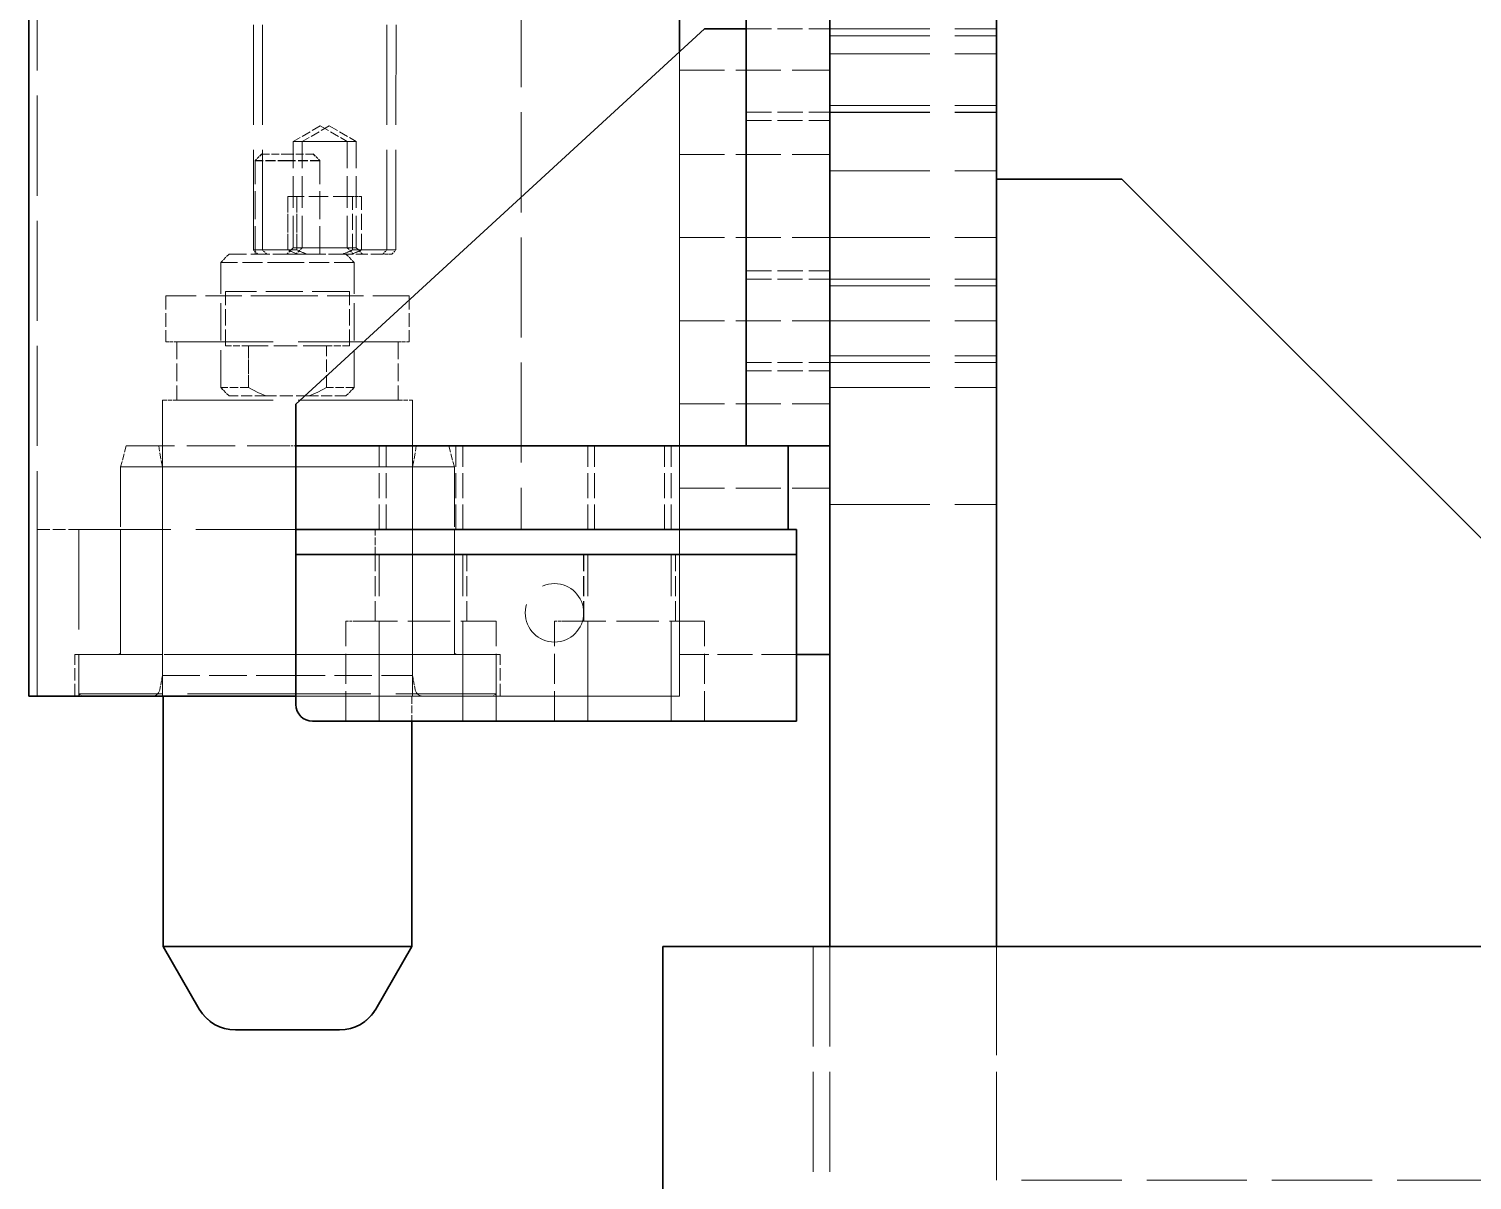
# Model space of a CAD drawing. Extents: x 0 to 18500, y -51 to 3802.
# Drawn here: x 3122.3 to 3295.3, y 3217.5 to 3355.5 of the extents above; entities that cross this region are included whole.
import ezdxf

# ---------------------------------------------------------------- set-up
doc = ezdxf.new("R2010")
doc.units = 0
doc.header["$MEASUREMENT"] = 0
doc.linetypes.add('DASHED', pattern=[15, 12, -3])
doc.linetypes.add('HIDDEN-HOKUTO', pattern=[3.8, 2.5, -1.3])
doc.layers.get('0').update_dxf_attribs({"linetype": 'CONTINUOUS'})
doc.layers.add('AM_HID', color=1, linetype='HIDDEN-HOKUTO')

msp = doc.modelspace()

# ---------------------------------------------------------------- linework, layer by layer
at = {"color": 7, "lineweight": 35}
for p, q in [((3122.33289, 3275.49557), (3122.33289, 3375.49557)), ((3200.33289, 3352.74033), (3200.33289, 3375.49557)), ((3208.33264, 3365.49545), (3208.33264, 3305.49545)), ((3218.33264, 3275.76389), (3218.33264, 3365.49008)), ((3238.33264, 3275.76389), (3238.33264, 3365.49008)), ((3203.33289, 3355.49545), (3154.33289, 3310.49545)), ((3238.33289, 3245.48984), (3238.33289, 3337.49008)), ((3253.33289, 3337.49008), (3345.33313, 3245.48984)), ((3213.33264, 3305.49545), (3154.33264, 3305.49545)), ((3208.33289, 3305.49545), (3154.33289, 3305.49545)), ((3154.33264, 3295.49545), (3213.33264, 3295.49545)), ((3154.33264, 3295.49545), (3214.33264, 3295.49545)), ((3154.33264, 3292.49545), (3214.33264, 3292.49545)), ((3214.33264, 3292.49545), (3154.33264, 3292.49545)), ((3214.33264, 3272.49545), (3214.33264, 3292.49545)), ((3124.33289, 3275.49557), (3154.33264, 3275.49557)), ((3138.43347, 3275.49545), (3138.43347, 3245.49545)), ((3218.33264, 3275.76389), (3218.33264, 3245.48996)), ((3238.33264, 3275.76389), (3238.33264, 3245.48996)), ((3214.33264, 3272.49545), (3156.33264, 3272.49545)), ((3168.23352, 3272.49533), (3168.23352, 3245.49545)), ((3168.23572, 3272.4946), (3168.23572, 3245.49728)), ((3198.3324, 3085.48996), (3198.3324, 3245.48996)), ((3468.3324, 3245.48984), (3198.3324, 3245.48996)), ((3238.3324, 3245.48996), (3216.3324, 3245.48996))]:
    msp.add_line(p, q, dxfattribs=at)
at = {"color": 7, "lineweight": 35, "ltscale": 0.443878}
msp.add_line((3200.33289, 3352.74045), (3200.33289, 3370.49557), dxfattribs=at)
at = {"color": 7, "lineweight": 35, "ltscale": 0.125}
for p, q in [((3208.33289, 3355.49545), (3203.33289, 3355.49545)), ((3154.33289, 3305.49545), (3154.33289, 3310.49545))]:
    msp.add_line(p, q, dxfattribs=at)
at = {"color": 7, "lineweight": 35, "ltscale": 0.375}
msp.add_line((3238.33289, 3337.49008), (3253.33289, 3337.49008), dxfattribs=at)
at = {"color": 7, "lineweight": 35, "ltscale": 0.25}
for p, q in [((3154.33264, 3305.49545), (3154.33264, 3295.49545)), ((3208.33264, 3305.49545), (3218.33264, 3305.49545)), ((3213.33264, 3305.49545), (3213.33264, 3295.49545))]:
    msp.add_line(p, q, dxfattribs=at)
at = {"color": 7, "lineweight": 35, "ltscale": 0.075}
for p, q in [((3154.33264, 3292.49545), (3154.33264, 3295.49545)), ((3214.33264, 3292.49545), (3214.33264, 3295.49545))]:
    msp.add_line(p, q, dxfattribs=at)
at = {"color": 7, "lineweight": 35, "ltscale": 0.45}
msp.add_line((3154.33264, 3274.49545), (3154.33264, 3292.49545), dxfattribs=at)
at = {"color": 7, "lineweight": 35, "ltscale": 0.100006}
msp.add_line((3218.33289, 3280.49557), (3214.33264, 3280.49557), dxfattribs=at)
at = {"color": 7, "lineweight": 35, "ltscale": 0.05}
msp.add_line((3122.33289, 3275.49557), (3124.33289, 3275.49557), dxfattribs=at)
at = {"color": 7, "lineweight": 35, "ltscale": 0.374988}
msp.add_line((3138.33362, 3275.49545), (3153.33313, 3275.49545), dxfattribs=at)
at = {"color": 7, "lineweight": 35, "ltscale": 0.024988}
msp.add_line((3153.33313, 3275.49545), (3154.33264, 3275.49545), dxfattribs=at)
at = {"color": 7, "lineweight": 35, "ltscale": 0.372491}
msp.add_line((3138.43347, 3245.49545), (3153.33313, 3245.49545), dxfattribs=at)
at = {"color": 7, "lineweight": 35, "ltscale": 0.216506}
for p, q in [((3142.76355, 3237.99545), (3138.43347, 3245.49545)), ((3163.90345, 3237.99545), (3168.23352, 3245.49545))]:
    msp.add_line(p, q, dxfattribs=at)
at = {"color": 7, "lineweight": 35, "ltscale": 0.37251}
msp.add_line((3153.33313, 3245.49545), (3168.23352, 3245.49545), dxfattribs=at)
at = {"color": 7, "lineweight": 35, "ltscale": 0.216509}
msp.add_line((3163.9054, 3237.99728), (3168.23572, 3245.49728), dxfattribs=at)
at = {"color": 7, "lineweight": 35, "ltscale": 6.10352e-05}
msp.add_line((3168.23328, 3245.49728), (3168.23572, 3245.49728), dxfattribs=at)
at = {"color": 7, "lineweight": 35, "ltscale": 0.155988}
msp.add_line((3153.33338, 3235.49545), (3147.09388, 3235.49545), dxfattribs=at)
at = {"color": 7, "lineweight": 35, "ltscale": 0.042712}
msp.add_line((3155.04187, 3235.49545), (3153.33338, 3235.49545), dxfattribs=at)
at = {"color": 7, "lineweight": 35, "ltscale": 0.113269}
msp.add_line((3159.57263, 3235.49545), (3155.04187, 3235.49545), dxfattribs=at)
at = {"color": 7, "lineweight": 35}
for centre, radius, start, end in [((3156.33264, 3274.49545), 2, 179.9999913, 269.9999907), ((3147.09363, 3240.49545), 5, 209.9999617, 270.0030164), ((3159.57312, 3240.49545), 5, 269.992696, 329.999965), ((3159.57532, 3240.49728), 5, 309.6182297, 329.9999889)]:
    msp.add_arc(centre, radius, start, end, dxfattribs=at)
at = {"layer": 'AM_HID', "color": 1, "linetype": 'DASHED', "lineweight": 13}
for p, q in [((3149.26062, 3328.99557), (3149.26062, 3389.49557)), ((3150.33997, 3328.99741), (3150.34021, 3389.49741)), ((3165.26062, 3328.99557), (3165.26062, 3389.49557)), ((3166.33997, 3328.99741), (3166.34021, 3389.49741)), ((3123.33289, 3275.49557), (3123.33289, 3375.49557)), ((3200.33533, 3280.49728), (3200.33533, 3370.49728)), ((3218.33289, 3280.49557), (3218.33289, 3370.49557)), ((3218.33533, 3280.49728), (3218.33533, 3370.49728)), ((3218.33264, 3305.49545), (3218.33264, 3365.49545)), ((3181.33338, 3360.49557), (3181.33338, 3295.49557)), ((3208.33289, 3305.49545), (3208.33289, 3355.49545)), ((3218.33264, 3355.49008), (3238.33264, 3355.49008)), ((3218.33264, 3354.67807), (3238.33264, 3354.67807)), ((3218.33582, 3355.49167), (3238.33582, 3355.49167)), ((3218.33582, 3354.67953), (3238.33582, 3354.67953)), ((3200.33289, 3280.49557), (3200.33289, 3352.74045)), ((3200.33289, 3275.49557), (3200.33289, 3352.74033)), ((3218.33289, 3352.4902), (3238.33289, 3352.4902)), ((3218.33313, 3352.4902), (3238.33313, 3352.4902)), ((3218.33557, 3352.49203), (3238.33557, 3352.49203)), ((3218.33557, 3352.49191), (3238.33557, 3352.49191)), ((3218.33264, 3346.30209), (3238.33264, 3346.30209)), ((3218.33582, 3346.30356), (3238.33582, 3346.30356)), ((3218.33264, 3345.49008), (3238.33264, 3345.49008)), ((3218.33582, 3345.49167), (3238.33582, 3345.49167)), ((3218.33289, 3338.4902), (3238.33289, 3338.4902)), ((3218.33289, 3338.4902), (3238.33289, 3338.4902)), ((3218.33557, 3338.49203), (3238.33557, 3338.49203)), ((3218.33557, 3338.49191), (3238.33557, 3338.49191)), ((3218.33289, 3330.4902), (3238.33289, 3330.4902)), ((3218.33289, 3330.4902), (3238.33289, 3330.4902)), ((3218.33557, 3330.49203), (3238.33557, 3330.49203)), ((3218.33557, 3330.49191), (3238.33557, 3330.49191)), ((3218.33264, 3325.49008), (3238.33264, 3325.49008)), ((3218.33582, 3325.49155), (3238.33582, 3325.49155)), ((3218.33264, 3324.67807), (3238.33264, 3324.67807)), ((3218.33582, 3324.67966), (3238.33582, 3324.67966)), ((3218.33289, 3320.4902), (3238.33289, 3320.4902)), ((3218.33289, 3320.4902), (3238.33289, 3320.4902)), ((3218.33557, 3320.49203), (3238.33557, 3320.49203)), ((3218.33557, 3320.49191), (3238.33557, 3320.49191)), ((3166.59973, 3317.99545), (3140.06678, 3317.99545)), ((3218.33264, 3316.30209), (3238.33264, 3316.30209)), ((3218.33264, 3315.49008), (3238.33264, 3315.49008)), ((3218.33582, 3316.30368), (3238.33582, 3316.30368)), ((3218.33582, 3315.49155), (3238.33582, 3315.49155)), ((3218.33289, 3312.4902), (3238.33289, 3312.4902)), ((3218.33289, 3312.4902), (3238.33289, 3312.4902)), ((3218.33557, 3312.49203), (3238.33557, 3312.49203)), ((3218.33557, 3312.49191), (3238.33557, 3312.49191)), ((3138.33362, 3310.99545), (3138.33362, 3275.49545)), ((3138.33557, 3310.99728), (3138.33557, 3275.49728)), ((3166.59973, 3310.99545), (3140.06678, 3310.99545)), ((3168.33362, 3310.99545), (3168.33362, 3275.49545)), ((3168.33557, 3310.99728), (3168.33557, 3275.49728)), ((3153.33387, 3302.99557), (3133.33362, 3302.99557)), ((3133.33362, 3280.79562), (3133.33362, 3302.99557)), ((3153.33582, 3302.99741), (3133.33557, 3302.99741)), ((3133.33557, 3280.79733), (3133.33557, 3302.99741)), ((3138.33362, 3277.99557), (3138.33362, 3302.99557)), ((3138.33557, 3277.99741), (3138.33557, 3302.99741)), ((3173.33362, 3302.99557), (3153.33313, 3302.99557)), ((3173.33557, 3302.99741), (3153.33557, 3302.99741)), ((3168.33362, 3277.99557), (3168.33362, 3302.99557)), ((3168.33557, 3277.99741), (3168.33557, 3302.99741)), ((3173.33362, 3280.79562), (3173.33362, 3302.99557)), ((3173.33557, 3280.79733), (3173.33557, 3302.99741)), ((3218.33289, 3298.4902), (3238.33289, 3298.4902)), ((3218.33289, 3298.4902), (3238.33289, 3298.4902)), ((3218.33557, 3298.49203), (3238.33557, 3298.49203)), ((3218.33557, 3298.49191), (3238.33557, 3298.49191)), ((3123.33289, 3295.49557), (3123.33289, 3275.49557)), ((3154.33264, 3295.49557), (3128.33289, 3295.49557)), ((3128.33289, 3295.49557), (3128.33289, 3275.49557)), ((3128.33411, 3295.4957), (3128.33411, 3275.4957)), ((3128.33533, 3295.49728), (3128.33533, 3275.49728)), ((3128.33582, 3295.49741), (3128.33582, 3275.49741)), ((3200.33289, 3295.49557), (3200.33289, 3275.49557)), ((3164.33264, 3272.49545), (3164.33289, 3292.49545)), ((3164.33557, 3272.49704), (3164.33557, 3292.49704)), ((3174.33264, 3272.49545), (3174.33289, 3292.49545)), ((3174.33557, 3272.49704), (3174.33557, 3292.49704)), ((3189.33289, 3272.49545), (3189.33289, 3292.49545)), ((3189.33582, 3272.49704), (3189.33582, 3292.49704)), ((3199.33289, 3272.49545), (3199.33289, 3292.49545)), ((3199.33582, 3272.49704), (3199.33582, 3292.49704)), ((3165.55823, 3280.49557), (3127.83362, 3280.49557)), ((3153.33289, 3280.49557), (3128.33362, 3280.49557)), ((3178.33362, 3280.49557), (3153.33289, 3280.49557)), ((3200.33289, 3275.49557), (3128.33289, 3275.49557)), ((3153.33411, 3275.79562), (3128.33362, 3275.79562)), ((3153.33582, 3275.79733), (3128.33557, 3275.79733)), ((3153.33289, 3275.49557), (3128.63343, 3275.49557)), ((3138.43567, 3275.49728), (3138.43567, 3245.49728)), ((3178.33362, 3275.79562), (3153.33289, 3275.79562)), ((3178.03357, 3275.49557), (3153.33289, 3275.49557)), ((3178.33557, 3275.79733), (3153.33533, 3275.79733)), ((3154.33264, 3275.49557), (3200.33289, 3275.49557)), ((3216.3324, 3245.48996), (3216.3324, 2495.4899)), ((3218.3324, 3245.48996), (3218.3324, 2370.48996)), ((3238.3324, 3245.48996), (3238.3324, 2495.4899)), ((3238.33289, 3217.49008), (3238.33289, 3245.48984)), ((3358.33264, 3217.49008), (3238.33289, 3217.49008))]:
    msp.add_line(p, q, dxfattribs=at)
at = {"layer": 'AM_HID', "color": 1, "linetype": 'DASHED', "lineweight": 13, "ltscale": 0.25}
for p, q in [((3208.33313, 3355.49545), (3218.33313, 3355.49545)), ((3208.33264, 3344.49545), (3218.33264, 3344.49545)), ((3208.33313, 3345.49545), (3218.33313, 3345.49545)), ((3208.33557, 3344.49692), (3218.33557, 3344.49692)), ((3208.33582, 3345.49704), (3218.33582, 3345.49704)), ((3208.33264, 3325.49545), (3218.33264, 3325.49545)), ((3208.33313, 3326.49545), (3218.33313, 3326.49545)), ((3208.33557, 3325.49692), (3218.33557, 3325.49692)), ((3208.33582, 3326.49704), (3218.33582, 3326.49704)), ((3208.33264, 3315.49545), (3218.33264, 3315.49545)), ((3208.33557, 3315.49692), (3218.33557, 3315.49692)), ((3208.33313, 3314.49545), (3218.33313, 3314.49545)), ((3208.33582, 3314.49704), (3218.33582, 3314.49704)), ((3164.33289, 3295.49545), (3164.33289, 3305.49545)), ((3164.33557, 3295.49704), (3164.33557, 3305.49704)), ((3165.1449, 3295.49557), (3165.1449, 3305.49557)), ((3165.14783, 3295.49704), (3165.14783, 3305.49704)), ((3173.52112, 3295.49557), (3173.52112, 3305.49557)), ((3173.52381, 3295.49704), (3173.52381, 3305.49704)), ((3174.33289, 3295.49545), (3174.33289, 3305.49545)), ((3174.33557, 3295.49704), (3174.33557, 3305.49704)), ((3189.33289, 3295.49545), (3189.33289, 3305.49545)), ((3189.33582, 3295.49704), (3189.33582, 3305.49704)), ((3190.14466, 3295.49545), (3190.14466, 3305.49545)), ((3190.14759, 3295.49692), (3190.14759, 3305.49692)), ((3198.52088, 3295.49545), (3198.52088, 3305.49545)), ((3198.52356, 3295.49692), (3198.52356, 3305.49692)), ((3199.33289, 3295.49545), (3199.33289, 3305.49545)), ((3199.33582, 3295.49704), (3199.33582, 3305.49704))]:
    msp.add_line(p, q, dxfattribs=at)
at = {"layer": 'AM_HID', "color": 1, "linetype": 'DASHED', "lineweight": 13, "ltscale": 0.45}
for p, q in [((3200.33313, 3350.54855), (3218.33313, 3350.54855)), ((3200.33387, 3350.54855), (3218.33387, 3350.54855)), ((3200.33557, 3350.55038), (3218.33557, 3350.55038)), ((3200.33582, 3350.55038), (3218.33582, 3350.55038)), ((3200.33313, 3340.4426), (3218.33313, 3340.44247)), ((3200.33387, 3340.4426), (3218.33387, 3340.4426)), ((3200.33557, 3340.44431), (3218.33557, 3340.44431)), ((3200.33582, 3340.44443), (3218.33582, 3340.44443)), ((3200.33313, 3330.49557), (3218.33313, 3330.49557)), ((3200.33387, 3330.49557), (3218.33387, 3330.49557)), ((3200.33557, 3330.49728), (3218.33557, 3330.49728)), ((3200.33582, 3330.49741), (3218.33582, 3330.49741)), ((3200.33313, 3320.49557), (3218.33313, 3320.49557)), ((3200.33387, 3320.49557), (3218.33387, 3320.49557)), ((3200.33557, 3320.49728), (3218.33557, 3320.49728)), ((3200.33582, 3320.49741), (3218.33582, 3320.49741)), ((3200.33313, 3310.54855), (3218.33313, 3310.54855)), ((3200.33387, 3310.54855), (3218.33387, 3310.54855)), ((3200.33557, 3310.55038), (3218.33557, 3310.55038)), ((3200.33582, 3310.55038), (3218.33582, 3310.55038)), ((3200.33313, 3300.4426), (3218.33313, 3300.44247)), ((3200.33387, 3300.4426), (3218.33387, 3300.4426)), ((3200.33557, 3300.44431), (3218.33557, 3300.44431)), ((3200.33582, 3300.44443), (3218.33582, 3300.44443))]:
    msp.add_line(p, q, dxfattribs=at)
at = {"layer": 'AM_HID', "color": 1, "linetype": 'DASHED', "lineweight": 13, "ltscale": 0.09339}
for p, q in [((3157.26062, 3343.86337), (3154.02552, 3341.99557)), ((3158.34021, 3343.8652), (3155.10511, 3341.99741)), ((3157.26062, 3343.86337), (3160.49573, 3341.99557))]:
    msp.add_line(p, q, dxfattribs=at)
at = {"layer": 'AM_HID', "color": 1, "linetype": 'DASHED', "lineweight": 13, "ltscale": 0.093384}
msp.add_line((3158.34021, 3343.8652), (3161.57508, 3341.99741), dxfattribs=at)
at = {"layer": 'AM_HID', "color": 1, "linetype": 'DASHED', "lineweight": 13, "ltscale": 0.318375}
for p, q in [((3154.02552, 3329.26059), (3154.02552, 3341.99557)), ((3155.10511, 3329.26242), (3155.10511, 3341.99741)), ((3160.49573, 3329.26059), (3160.49573, 3341.99557)), ((3161.57508, 3329.26242), (3161.57508, 3341.99741))]:
    msp.add_line(p, q, dxfattribs=at)
at = {"layer": 'AM_HID', "color": 1, "linetype": 'DASHED', "lineweight": 13, "ltscale": 0.161755}
for p, q in [((3160.49573, 3341.99557), (3154.02552, 3341.99557)), ((3160.49573, 3341.99557), (3154.02552, 3341.99557)), ((3154.02552, 3329.26059), (3160.49573, 3329.26059)), ((3154.02552, 3329.26059), (3160.49573, 3329.26059))]:
    msp.add_line(p, q, dxfattribs=at)
at = {"layer": 'AM_HID', "color": 1, "linetype": 'DASHED', "lineweight": 13, "ltscale": 0.161749}
for p, q in [((3161.57508, 3341.99741), (3155.10511, 3341.99741)), ((3161.57508, 3341.99741), (3155.10511, 3341.99741)), ((3155.10511, 3329.26242), (3161.57508, 3329.26242)), ((3155.10511, 3329.26242), (3161.57508, 3329.26242))]:
    msp.add_line(p, q, dxfattribs=at)
at = {"layer": 'AM_HID', "color": 1, "linetype": 'DASHED', "lineweight": 13, "ltscale": 0.028284}
for p, q in [((3150.25354, 3340.49557), (3149.45349, 3339.69565)), ((3156.41346, 3340.49557), (3157.2135, 3339.69565))]:
    msp.add_line(p, q, dxfattribs=at)
at = {"layer": 'AM_HID', "color": 1, "linetype": 'DASHED', "lineweight": 13, "ltscale": 0.280002}
for p, q in [((3149.45349, 3328.49557), (3149.45349, 3339.69565)), ((3157.2135, 3328.49557), (3157.2135, 3339.69565))]:
    msp.add_line(p, q, dxfattribs=at)
at = {"layer": 'AM_HID', "color": 1, "linetype": 'DASHED', "lineweight": 13, "ltscale": 0.096997}
for p, q in [((3153.33338, 3339.69565), (3149.45349, 3339.69565)), ((3153.33557, 3339.69736), (3149.45569, 3339.69736)), ((3153.33557, 3339.69736), (3149.45569, 3339.69736)), ((3157.2135, 3339.69565), (3153.33362, 3339.69565))]:
    msp.add_line(p, q, dxfattribs=at)
at = {"layer": 'AM_HID', "color": 1, "linetype": 'DASHED', "lineweight": 13, "ltscale": 0.097003}
for p, q in [((3153.33362, 3339.69565), (3149.45349, 3339.69565)), ((3157.2135, 3339.69565), (3153.33338, 3339.69565)), ((3157.2157, 3339.69736), (3153.33557, 3339.69736)), ((3157.2157, 3339.69736), (3153.33557, 3339.69736))]:
    msp.add_line(p, q, dxfattribs=at)
at = {"layer": 'AM_HID', "color": 1, "linetype": 'DASHED', "lineweight": 13, "ltscale": 0.028286}
for p, q in [((3150.25574, 3340.49741), (3149.45569, 3339.69736)), ((3156.41565, 3340.49741), (3157.2157, 3339.69736))]:
    msp.add_line(p, q, dxfattribs=at)
at = {"layer": 'AM_HID', "color": 1, "linetype": 'DASHED', "lineweight": 13, "ltscale": 0.279999}
for p, q in [((3149.45569, 3328.49741), (3149.45569, 3339.69736)), ((3157.2157, 3328.49741), (3157.2157, 3339.69736))]:
    msp.add_line(p, q, dxfattribs=at)
at = {"layer": 'AM_HID', "color": 1, "linetype": 'DASHED', "lineweight": 13, "ltscale": 0.076996}
msp.add_line((3150.25354, 3340.49557), (3153.33338, 3340.49557), dxfattribs=at)
at = {"layer": 'AM_HID', "color": 1, "linetype": 'DASHED', "lineweight": 13, "ltscale": 0.077002}
msp.add_line((3156.41346, 3340.49557), (3153.33338, 3340.49557), dxfattribs=at)
at = {"layer": 'AM_HID', "color": 1, "linetype": 'DASHED', "lineweight": 13, "ltscale": 0.160001}
for p, q in [((3153.38758, 3328.99557), (3153.38758, 3335.3956)), ((3153.38782, 3335.3956), (3153.38782, 3328.99557)), ((3154.46717, 3335.39743), (3154.46717, 3328.99741)), ((3154.46717, 3328.99741), (3154.46717, 3335.39743)), ((3161.13343, 3328.99557), (3161.13343, 3335.3956)), ((3161.13367, 3328.99557), (3161.13367, 3335.3956)), ((3162.21302, 3328.99741), (3162.21302, 3335.39743)), ((3162.21302, 3328.99741), (3162.21302, 3335.39743))]:
    msp.add_line(p, q, dxfattribs=at)
at = {"layer": 'AM_HID', "color": 1, "linetype": 'DASHED', "lineweight": 13, "ltscale": 0.193646}
msp.add_line((3161.13343, 3335.3956), (3153.38758, 3335.3956), dxfattribs=at)
at = {"layer": 'AM_HID', "color": 1, "linetype": 'DASHED', "lineweight": 13, "ltscale": 0.026996}
msp.add_line((3162.21302, 3335.39743), (3161.13318, 3335.39743), dxfattribs=at)
at = {"layer": 'AM_HID', "color": 1, "linetype": 'DASHED', "lineweight": 13, "ltscale": 0.10318}
for p, q in [((3153.38782, 3328.99557), (3149.26062, 3328.99557)), ((3154.46717, 3328.99741), (3150.33997, 3328.99741)), ((3154.46717, 3328.99741), (3150.33997, 3328.99741)), ((3165.26062, 3328.99557), (3161.13343, 3328.99557))]:
    msp.add_line(p, q, dxfattribs=at)
at = {"layer": 'AM_HID', "color": 1, "linetype": 'DASHED', "lineweight": 13, "ltscale": 0.103174}
for p, q in [((3153.38758, 3328.99557), (3149.26062, 3328.99557)), ((3165.26062, 3328.99557), (3161.13367, 3328.99557)), ((3166.33997, 3328.99741), (3162.21302, 3328.99741)), ((3166.33997, 3328.99741), (3162.21302, 3328.99741))]:
    msp.add_line(p, q, dxfattribs=at)
at = {"layer": 'AM_HID', "color": 1, "linetype": 'DASHED', "lineweight": 13, "ltscale": 0.017678}
for p, q in [((3149.76062, 3328.49557), (3149.26062, 3328.99557)), ((3150.83997, 3328.49741), (3150.33997, 3328.99741)), ((3164.76062, 3328.49557), (3165.26062, 3328.99557)), ((3165.83997, 3328.49741), (3166.33997, 3328.99741))]:
    msp.add_line(p, q, dxfattribs=at)
at = {"layer": 'AM_HID', "color": 1, "linetype": 'DASHED', "lineweight": 13, "ltscale": 0.027045}
for p, q in [((3154.02552, 3329.26059), (3153.26062, 3328.49557)), ((3160.49573, 3329.26059), (3161.26062, 3328.49557)), ((3161.57508, 3329.26242), (3162.33997, 3328.49741))]:
    msp.add_line(p, q, dxfattribs=at)
at = {"layer": 'AM_HID', "color": 1, "linetype": 'DASHED', "lineweight": 13, "ltscale": 0.02705}
msp.add_line((3155.10511, 3329.26242), (3154.33997, 3328.49741), dxfattribs=at)
at = {"layer": 'AM_HID', "color": 1, "linetype": 'DASHED', "lineweight": 13, "ltscale": 0.035355}
for p, q in [((3146.33362, 3328.49557), (3145.33362, 3327.49557)), ((3146.33557, 3328.49741), (3145.33557, 3327.49741)), ((3160.33362, 3328.49557), (3161.33362, 3327.49557)), ((3160.33557, 3328.49741), (3161.33557, 3327.49741)), ((3146.33362, 3311.49557), (3145.33362, 3312.49557)), ((3146.33557, 3311.49741), (3145.33557, 3312.49741)), ((3160.33362, 3311.49557), (3161.33362, 3312.49557)), ((3160.33557, 3311.49741), (3161.33557, 3312.49741))]:
    msp.add_line(p, q, dxfattribs=at)
at = {"layer": 'AM_HID', "color": 1, "linetype": 'DASHED', "lineweight": 13, "ltscale": 0.375}
for p, q in [((3145.33362, 3312.49557), (3145.33362, 3327.49557)), ((3145.33557, 3312.49741), (3145.33557, 3327.49741)), ((3161.33362, 3312.49557), (3161.33362, 3327.49557)), ((3161.33557, 3312.49741), (3161.33557, 3327.49741)), ((3168.33557, 3302.99741), (3153.33557, 3302.99741)), ((3133.33362, 3295.49557), (3133.33362, 3280.49557)), ((3133.33557, 3295.49741), (3133.33557, 3280.49741)), ((3173.33362, 3295.49557), (3173.33362, 3280.49557)), ((3173.33557, 3295.49741), (3173.33557, 3280.49741)), ((3153.33557, 3277.99741), (3168.33557, 3277.99741))]:
    msp.add_line(p, q, dxfattribs=at)
at = {"layer": 'AM_HID', "color": 1, "linetype": 'DASHED', "lineweight": 13, "ltscale": 0.199994}
for p, q in [((3153.33338, 3327.49557), (3145.33362, 3327.49557)), ((3161.33557, 3327.49741), (3153.33582, 3327.49741))]:
    msp.add_line(p, q, dxfattribs=at)
at = {"layer": 'AM_HID', "color": 1, "linetype": 'DASHED', "lineweight": 13, "ltscale": 0.2}
for p, q in [((3153.33362, 3327.49557), (3145.33362, 3327.49557)), ((3153.33557, 3327.49741), (3145.33557, 3327.49741)), ((3161.33362, 3327.49557), (3153.33362, 3327.49557)), ((3161.33557, 3327.49741), (3153.33557, 3327.49741)), ((3163.83313, 3284.49557), (3163.83313, 3292.49557)), ((3163.83582, 3284.49704), (3163.83582, 3292.49704)), ((3174.83313, 3284.49557), (3174.83313, 3292.49557)), ((3174.83582, 3284.49704), (3174.83582, 3292.49704)), ((3188.83289, 3284.49545), (3188.83289, 3292.49545)), ((3188.83557, 3284.49692), (3188.83557, 3292.49692)), ((3199.83289, 3284.49545), (3199.83289, 3292.49545)), ((3199.83557, 3284.49692), (3199.83557, 3292.49692))]:
    msp.add_line(p, q, dxfattribs=at)
at = {"layer": 'AM_HID', "color": 1, "linetype": 'DASHED', "lineweight": 13, "ltscale": 0.200006}
for p, q in [((3153.33582, 3327.49741), (3145.33557, 3327.49741)), ((3161.33362, 3327.49557), (3153.33338, 3327.49557))]:
    msp.add_line(p, q, dxfattribs=at)
at = {"layer": 'AM_HID', "color": 1, "linetype": 'DASHED', "lineweight": 13, "ltscale": 0.174994}
msp.add_line((3146.33362, 3328.49557), (3153.33338, 3328.49557), dxfattribs=at)
at = {"layer": 'AM_HID', "color": 1, "linetype": 'DASHED', "lineweight": 13, "ltscale": 0.120184}
for p, q in [((3149.76062, 3328.49557), (3154.568, 3328.49557)), ((3164.76062, 3328.49557), (3159.95325, 3328.49557))]:
    msp.add_line(p, q, dxfattribs=at)
at = {"layer": 'AM_HID', "color": 1, "linetype": 'DASHED', "lineweight": 13, "ltscale": 0.175006}
msp.add_line((3160.33362, 3328.49557), (3153.33338, 3328.49557), dxfattribs=at)
at = {"layer": 'AM_HID', "color": 1, "linetype": 'DASHED', "lineweight": 13, "ltscale": 0.134631}
msp.add_line((3159.95325, 3328.49557), (3154.568, 3328.49557), dxfattribs=at)
at = {"layer": 'AM_HID', "color": 1, "linetype": 'DASHED', "lineweight": 13, "ltscale": 0.032935}
msp.add_line((3165.83997, 3328.49741), (3164.52259, 3328.49741), dxfattribs=at)
at = {"layer": 'AM_HID', "color": 1, "linetype": 'DASHED', "lineweight": 13, "ltscale": 0.364642}
msp.add_line((3153.33313, 3323.49545), (3138.74744, 3323.49545), dxfattribs=at)
at = {"layer": 'AM_HID', "color": 1, "linetype": 'DASHED', "lineweight": 13, "ltscale": 0.1375}
for p, q in [((3138.74744, 3323.49545), (3138.74744, 3317.99545)), ((3138.74768, 3323.49545), (3138.74768, 3317.99545)), ((3138.74964, 3323.49728), (3138.74964, 3317.99728)), ((3138.74964, 3323.49728), (3138.74964, 3317.99728)), ((3167.91931, 3323.49545), (3167.91931, 3317.99545)), ((3167.91956, 3323.49545), (3167.91956, 3317.99545)), ((3167.92151, 3323.49728), (3167.92151, 3317.99728)), ((3167.92151, 3323.49728), (3167.92151, 3317.99728))]:
    msp.add_line(p, q, dxfattribs=at)
at = {"layer": 'AM_HID', "color": 1, "linetype": 'DASHED', "lineweight": 13, "ltscale": 0.1625}
for p, q in [((3145.91736, 3317.49557), (3145.91736, 3323.99557)), ((3145.91736, 3317.49557), (3145.91736, 3323.99557)), ((3145.91956, 3317.49741), (3145.91956, 3323.99741)), ((3145.91956, 3317.49741), (3145.91956, 3323.99741)), ((3160.74964, 3317.49557), (3160.74964, 3323.99557)), ((3160.74988, 3317.49557), (3160.74988, 3323.99557)), ((3160.75183, 3317.49741), (3160.75183, 3323.99741)), ((3160.75183, 3317.49741), (3160.75183, 3323.99741))]:
    msp.add_line(p, q, dxfattribs=at)
at = {"layer": 'AM_HID', "color": 1, "linetype": 'DASHED', "lineweight": 13, "ltscale": 0.370807}
msp.add_line((3160.74964, 3323.99557), (3145.91736, 3323.99557), dxfattribs=at)
at = {"layer": 'AM_HID', "color": 1, "linetype": 'DASHED', "lineweight": 13, "ltscale": 0.364655}
msp.add_line((3167.91931, 3323.49545), (3153.33313, 3323.49545), dxfattribs=at)
at = {"layer": 'AM_HID', "color": 1, "linetype": 'DASHED', "lineweight": 13, "ltscale": 0.032983}
msp.add_line((3138.74744, 3317.99545), (3140.06678, 3317.99545), dxfattribs=at)
at = {"layer": 'AM_HID', "color": 1, "linetype": 'DASHED', "lineweight": 13, "ltscale": 0.175}
for p, q in [((3140.06678, 3317.99545), (3140.06678, 3310.99545)), ((3140.06726, 3317.99545), (3140.06726, 3310.99545)), ((3140.06897, 3317.99728), (3140.06897, 3310.99728)), ((3140.06922, 3317.99728), (3140.06922, 3310.99728)), ((3166.59973, 3317.99545), (3166.59973, 3310.99545)), ((3166.60022, 3317.99545), (3166.60022, 3310.99545)), ((3166.60218, 3317.99728), (3166.60218, 3310.99728)), ((3166.60218, 3317.99728), (3166.60218, 3310.99728))]:
    msp.add_line(p, q, dxfattribs=at)
at = {"layer": 'AM_HID', "color": 1, "linetype": 'DASHED', "lineweight": 13, "ltscale": 0.068805}
msp.add_line((3148.66956, 3317.49557), (3145.91736, 3317.49557), dxfattribs=at)
at = {"layer": 'AM_HID', "color": 1, "linetype": 'DASHED', "lineweight": 13, "ltscale": 0.125}
for p, q in [((3148.66956, 3317.49557), (3148.66956, 3312.49557)), ((3148.67005, 3312.49557), (3148.67005, 3317.49557)), ((3148.672, 3317.49741), (3148.672, 3312.49741)), ((3148.672, 3312.49741), (3148.672, 3317.49741)), ((3157.9972, 3312.49557), (3157.9972, 3317.49557)), ((3157.99744, 3312.49557), (3157.99744, 3317.49557)), ((3157.99915, 3312.49741), (3157.99915, 3317.49741)), ((3157.99939, 3312.49741), (3157.99939, 3317.49741)), ((3123.33289, 3295.49557), (3128.33289, 3295.49557)), ((3127.83362, 3275.49557), (3127.83362, 3280.49557)), ((3127.83557, 3275.49741), (3127.83557, 3280.49741)), ((3178.83362, 3275.49557), (3178.83362, 3280.49557)), ((3178.83557, 3275.49741), (3178.83557, 3280.49741)), ((3123.33289, 3275.49557), (3128.33289, 3275.49557))]:
    msp.add_line(p, q, dxfattribs=at)
at = {"layer": 'AM_HID', "color": 1, "linetype": 'DASHED', "lineweight": 13, "ltscale": 0.233191}
msp.add_line((3157.9972, 3317.49557), (3148.66956, 3317.49557), dxfattribs=at)
at = {"layer": 'AM_HID', "color": 1, "linetype": 'DASHED', "lineweight": 13, "ltscale": 0.068811}
msp.add_line((3160.74964, 3317.49557), (3157.9972, 3317.49557), dxfattribs=at)
at = {"layer": 'AM_HID', "color": 1, "linetype": 'DASHED', "lineweight": 13, "ltscale": 0.03299}
msp.add_line((3166.59973, 3317.99545), (3167.91931, 3317.99545), dxfattribs=at)
at = {"layer": 'AM_HID', "color": 1, "linetype": 'DASHED', "lineweight": 13, "ltscale": 0.083398}
msp.add_line((3148.66956, 3312.49557), (3145.33362, 3312.49557), dxfattribs=at)
at = {"layer": 'AM_HID', "color": 1, "linetype": 'DASHED', "lineweight": 13, "ltscale": 0.083411}
for p, q in [((3148.67005, 3312.49557), (3145.33362, 3312.49557)), ((3148.672, 3312.49741), (3145.33557, 3312.49741)), ((3148.672, 3312.49741), (3145.33557, 3312.49741)), ((3161.33362, 3312.49557), (3157.9972, 3312.49557)), ((3161.33557, 3312.49741), (3157.99915, 3312.49741))]:
    msp.add_line(p, q, dxfattribs=at)
at = {"layer": 'AM_HID', "color": 1, "linetype": 'DASHED', "lineweight": 13, "ltscale": 0.11004}
msp.add_line((3150.73523, 3311.49557), (3146.33362, 3311.49557), dxfattribs=at)
at = {"layer": 'AM_HID', "color": 1, "linetype": 'DASHED', "lineweight": 13, "ltscale": 0.129907}
msp.add_line((3155.93152, 3311.49557), (3150.73523, 3311.49557), dxfattribs=at)
at = {"layer": 'AM_HID', "color": 1, "linetype": 'DASHED', "lineweight": 13, "ltscale": 0.110052}
msp.add_line((3160.33362, 3311.49557), (3155.93152, 3311.49557), dxfattribs=at)
at = {"layer": 'AM_HID', "color": 1, "linetype": 'DASHED', "lineweight": 13, "ltscale": 0.083405}
for p, q in [((3161.33362, 3312.49557), (3157.99744, 3312.49557)), ((3161.33557, 3312.49741), (3157.99939, 3312.49741))]:
    msp.add_line(p, q, dxfattribs=at)
at = {"layer": 'AM_HID', "color": 1, "linetype": 'DASHED', "lineweight": 13, "ltscale": 0.043329}
msp.add_line((3138.33362, 3310.99545), (3140.06678, 3310.99545), dxfattribs=at)
at = {"layer": 'AM_HID', "color": 1, "linetype": 'DASHED', "lineweight": 13, "ltscale": 0.043347}
msp.add_line((3166.59973, 3310.99545), (3168.33362, 3310.99545), dxfattribs=at)
at = {"layer": 'AM_HID', "color": 1, "linetype": 'DASHED', "lineweight": 13, "ltscale": 0.064703}
msp.add_line((3134.0033, 3305.49557), (3133.33362, 3302.99557), dxfattribs=at)
at = {"layer": 'AM_HID', "color": 1, "linetype": 'DASHED', "lineweight": 13, "ltscale": 0.064705}
for p, q in [((3134.0055, 3305.49741), (3133.33557, 3302.99741)), ((3172.6637, 3305.49557), (3173.33362, 3302.99557)), ((3172.66565, 3305.49741), (3173.33557, 3302.99741))]:
    msp.add_line(p, q, dxfattribs=at)
at = {"layer": 'AM_HID', "color": 1, "linetype": 'DASHED', "lineweight": 13, "ltscale": 0.483246}
msp.add_line((3134.0033, 3305.49557), (3153.33313, 3305.49557), dxfattribs=at)
at = {"layer": 'AM_HID', "color": 1, "linetype": 'DASHED', "lineweight": 13, "ltscale": 0.063465}
for p, q in [((3138.33362, 3302.99557), (3137.8927, 3305.49557)), ((3168.33557, 3302.99741), (3168.77649, 3305.49741))]:
    msp.add_line(p, q, dxfattribs=at)
at = {"layer": 'AM_HID', "color": 1, "linetype": 'DASHED', "lineweight": 13, "ltscale": 0.063464}
for p, q in [((3138.33557, 3302.99741), (3137.8949, 3305.49741)), ((3168.33362, 3302.99557), (3168.77429, 3305.49557))]:
    msp.add_line(p, q, dxfattribs=at)
at = {"layer": 'AM_HID', "color": 1, "linetype": 'DASHED', "lineweight": 13, "ltscale": 0.024988}
msp.add_line((3153.33313, 3305.49557), (3154.33264, 3305.49557), dxfattribs=at)
at = {"layer": 'AM_HID', "color": 1, "linetype": 'DASHED', "lineweight": 13, "ltscale": 0.375006}
for p, q in [((3153.33387, 3302.99557), (3138.33362, 3302.99557)), ((3153.33582, 3302.99741), (3138.33557, 3302.99741)), ((3138.33362, 3277.99557), (3153.33387, 3277.99557)), ((3138.33557, 3277.99741), (3153.33582, 3277.99741))]:
    msp.add_line(p, q, dxfattribs=at)
at = {"layer": 'AM_HID', "color": 1, "linetype": 'DASHED', "lineweight": 13, "ltscale": 0.375012}
for p, q in [((3168.33362, 3302.99557), (3153.33313, 3302.99557)), ((3153.33313, 3277.99557), (3168.33362, 3277.99557))]:
    msp.add_line(p, q, dxfattribs=at)
at = {"layer": 'AM_HID', "color": 1, "linetype": 'DASHED', "lineweight": 13, "ltscale": 0.075}
for p, q in [((3163.83289, 3292.49545), (3163.83289, 3295.49545)), ((3163.83313, 3292.49557), (3163.83313, 3295.49557)), ((3163.83557, 3292.49704), (3163.83557, 3295.49704)), ((3163.83582, 3292.49704), (3163.83582, 3295.49704))]:
    msp.add_line(p, q, dxfattribs=at)
at = {"layer": 'AM_HID', "color": 1, "linetype": 'DASHED', "lineweight": 13, "ltscale": 0.3}
for p, q in [((3160.33289, 3272.49557), (3160.33313, 3284.49557)), ((3160.33582, 3272.49704), (3160.33582, 3284.49704)), ((3178.33289, 3272.49557), (3178.33313, 3284.49557)), ((3178.33582, 3272.49704), (3178.33582, 3284.49704)), ((3185.33264, 3272.49545), (3185.33289, 3284.49545)), ((3185.33557, 3272.49692), (3185.33557, 3284.49692)), ((3203.33264, 3272.49545), (3203.33289, 3284.49545)), ((3203.33557, 3272.49692), (3203.33557, 3284.49692))]:
    msp.add_line(p, q, dxfattribs=at)
at = {"layer": 'AM_HID', "color": 1, "linetype": 'DASHED', "lineweight": 13, "ltscale": 0.027539}
for p, q in [((3160.33313, 3284.49557), (3161.4347, 3284.49545)), ((3185.33289, 3284.49545), (3186.43445, 3284.49545))]:
    msp.add_line(p, q, dxfattribs=at)
at = {"layer": 'AM_HID', "color": 1, "linetype": 'DASHED', "lineweight": 13, "ltscale": 0.422461}
for p, q in [((3161.4347, 3284.49545), (3178.33313, 3284.49557)), ((3186.43445, 3284.49545), (3203.33289, 3284.49545))]:
    msp.add_line(p, q, dxfattribs=at)
at = {"layer": 'AM_HID', "color": 1, "linetype": 'DASHED', "lineweight": 13, "ltscale": 0.117499}
for p, q in [((3128.33362, 3275.79562), (3128.33362, 3280.49557)), ((3178.33362, 3275.79562), (3178.33362, 3280.49557))]:
    msp.add_line(p, q, dxfattribs=at)
at = {"layer": 'AM_HID', "color": 1, "linetype": 'DASHED', "lineweight": 13, "ltscale": 0.117502}
for p, q in [((3128.33557, 3275.79733), (3128.33557, 3280.49741)), ((3178.33557, 3275.79733), (3178.33557, 3280.49741))]:
    msp.add_line(p, q, dxfattribs=at)
at = {"layer": 'AM_HID', "color": 1, "linetype": 'DASHED', "lineweight": 13, "ltscale": 0.331885}
msp.add_line((3178.83362, 3280.49557), (3165.55823, 3280.49557), dxfattribs=at)
at = {"layer": 'AM_HID', "color": 1, "linetype": 'DASHED', "lineweight": 13, "ltscale": 0.349994}
msp.add_line((3214.33264, 3280.49557), (3200.33289, 3280.49557), dxfattribs=at)
at = {"layer": 'AM_HID', "color": 1, "linetype": 'DASHED', "lineweight": 13, "ltscale": 0.042485}
msp.add_line((3138.33362, 3277.99557), (3138.03846, 3276.32199), dxfattribs=at)
at = {"layer": 'AM_HID', "color": 1, "linetype": 'DASHED', "lineweight": 13, "ltscale": 0.042487}
msp.add_line((3138.33557, 3277.99741), (3138.04065, 3276.3237), dxfattribs=at)
at = {"layer": 'AM_HID', "color": 1, "linetype": 'DASHED', "lineweight": 13, "ltscale": 0.042484}
msp.add_line((3168.33362, 3277.99557), (3168.62854, 3276.32199), dxfattribs=at)
at = {"layer": 'AM_HID', "color": 1, "linetype": 'DASHED', "lineweight": 13, "ltscale": 0.042488}
msp.add_line((3168.33557, 3277.99741), (3168.63074, 3276.3237), dxfattribs=at)
at = {"layer": 'AM_HID', "color": 1, "linetype": 'DASHED', "lineweight": 13, "ltscale": 0.010604}
msp.add_line((3128.63343, 3275.49557), (3128.33362, 3275.79562), dxfattribs=at)
at = {"layer": 'AM_HID', "color": 1, "linetype": 'DASHED', "lineweight": 13, "ltscale": 0.010606}
msp.add_line((3128.63562, 3275.49741), (3128.33557, 3275.79733), dxfattribs=at)
at = {"layer": 'AM_HID', "color": 1, "linetype": 'DASHED', "lineweight": 13, "ltscale": 0.350024}
msp.add_line((3154.33264, 3275.49545), (3168.33362, 3275.49545), dxfattribs=at)
at = {"layer": 'AM_HID', "color": 1, "linetype": 'DASHED', "lineweight": 13, "ltscale": 0.075003}
msp.add_line((3168.23352, 3275.49545), (3168.23352, 3272.49533), dxfattribs=at)
at = {"layer": 'AM_HID', "color": 1, "linetype": 'DASHED', "lineweight": 13, "ltscale": 0.075067}
msp.add_line((3168.23572, 3275.49728), (3168.23572, 3272.4946), dxfattribs=at)
at = {"layer": 'AM_HID', "color": 1, "linetype": 'DASHED', "lineweight": 13, "ltscale": 0.010608}
msp.add_line((3178.03357, 3275.49557), (3178.33362, 3275.79562), dxfattribs=at)
at = {"layer": 'AM_HID', "color": 1, "linetype": 'DASHED', "lineweight": 13, "ltscale": 0.010602}
msp.add_line((3178.03577, 3275.49741), (3178.33557, 3275.79733), dxfattribs=at)
at = {"layer": 'AM_HID', "color": 1, "linetype": 'DASHED', "lineweight": 13, "ltscale": 0.153558}
msp.add_line((3138.43347, 3245.49545), (3144.57581, 3245.49545), dxfattribs=at)
at = {"layer": 'AM_HID', "color": 1, "linetype": 'DASHED', "lineweight": 13, "ltscale": 0.372498}
for p, q in [((3138.43567, 3245.49728), (3153.33557, 3245.49728)), ((3153.33582, 3245.49728), (3168.23572, 3245.49728))]:
    msp.add_line(p, q, dxfattribs=at)
at = {"layer": 'AM_HID', "color": 1, "linetype": 'DASHED', "lineweight": 13, "ltscale": 0.216506}
msp.add_line((3142.76575, 3237.99728), (3138.43567, 3245.49728), dxfattribs=at)
at = {"layer": 'AM_HID', "color": 1, "linetype": 'DASHED', "lineweight": 13, "ltscale": 0.218951}
for p, q in [((3144.57581, 3245.49545), (3153.33387, 3245.49545)), ((3144.57776, 3245.49728), (3153.33582, 3245.49728))]:
    msp.add_line(p, q, dxfattribs=at)
at = {"layer": 'AM_HID', "color": 1, "linetype": 'DASHED', "lineweight": 13, "ltscale": 0.372491}
msp.add_line((3153.33387, 3245.49545), (3168.23352, 3245.49545), dxfattribs=at)
at = {"layer": 'AM_HID', "color": 1, "linetype": 'DASHED', "lineweight": 13, "ltscale": 0.372443}
msp.add_line((3153.33557, 3245.49728), (3168.23328, 3245.49728), dxfattribs=at)
at = {"layer": 'AM_HID', "color": 1, "linetype": 'DASHED', "lineweight": 13}
for points in [[(3148.66956, 3312.49557), (3149.7699, 3311.90817), (3150.73523, 3311.49557)], [(3148.67005, 3312.49557), (3149.77039, 3311.90817), (3150.73548, 3311.49557)], [(3148.672, 3312.49741), (3149.7721, 3311.90988), (3150.73743, 3311.49741)], [(3148.672, 3312.49741), (3149.77234, 3311.90988), (3150.73767, 3311.49741)], [(3155.93152, 3311.49557), (3156.98572, 3311.9509), (3157.9972, 3312.49557)], [(3155.93177, 3311.49557), (3156.98596, 3311.9509), (3157.99744, 3312.49557)], [(3155.93372, 3311.49741), (3156.98792, 3311.95261), (3157.99915, 3312.49741)], [(3155.93372, 3311.49741), (3156.98816, 3311.95261), (3157.99939, 3312.49741)]]:
    msp.add_lwpolyline(points, dxfattribs=at)
msp.add_circle((3185.33289, 3285.49557), 3.5, dxfattribs=at)
for centre, radius, start, end in [((3158.69055, 3339.86032), 12.08957, 243.9837045, 250.061965), ((3158.69055, 3339.86032), 12.08957, 243.9837045, 250.061965), ((3159.7699, 3339.86215), 12.08957, 243.9837318, 250.0619991), ((3159.77014, 3339.86215), 12.08957, 243.9837318, 250.0619991), ((3155.83777, 3339.84335), 12.07112, 289.9333582, 296.0209214), ((3155.83802, 3339.84335), 12.07112, 289.9333582, 296.0209214), ((3156.91736, 3339.84518), 12.07112, 289.9333855, 296.0209555), ((3156.91736, 3339.84518), 12.07112, 289.9333855, 296.0209555), ((3185.33411, 3285.4957), 3.5, 241.3331676, 242.3978439), ((3133.03357, 3280.79562), 0.3, 269.9999565, 359.9999594), ((3133.03577, 3280.79733), 0.3, 269.9999907, 359.9999896), ((3173.63343, 3280.79562), 0.3, 179.999964, 269.9999565), ((3173.63562, 3280.79733), 0.3, 179.9999913, 269.9999907), ((3137.05359, 3276.49557), 1, 269.9999565, 349.9999593), ((3137.05579, 3276.49741), 1, 269.9999907, 349.99999), ((3169.61341, 3276.49557), 1, 189.9999657, 269.9999565), ((3169.6156, 3276.49741), 1, 189.999993, 269.9999907), ((3147.09583, 3240.49728), 5, 209.999989, 270.0030438), ((3159.57532, 3240.49728), 5, 269.9927097, 309.6182468)]:
    msp.add_arc(centre, radius, start, end, dxfattribs=at)

doc.saveas('drawing.dxf')
